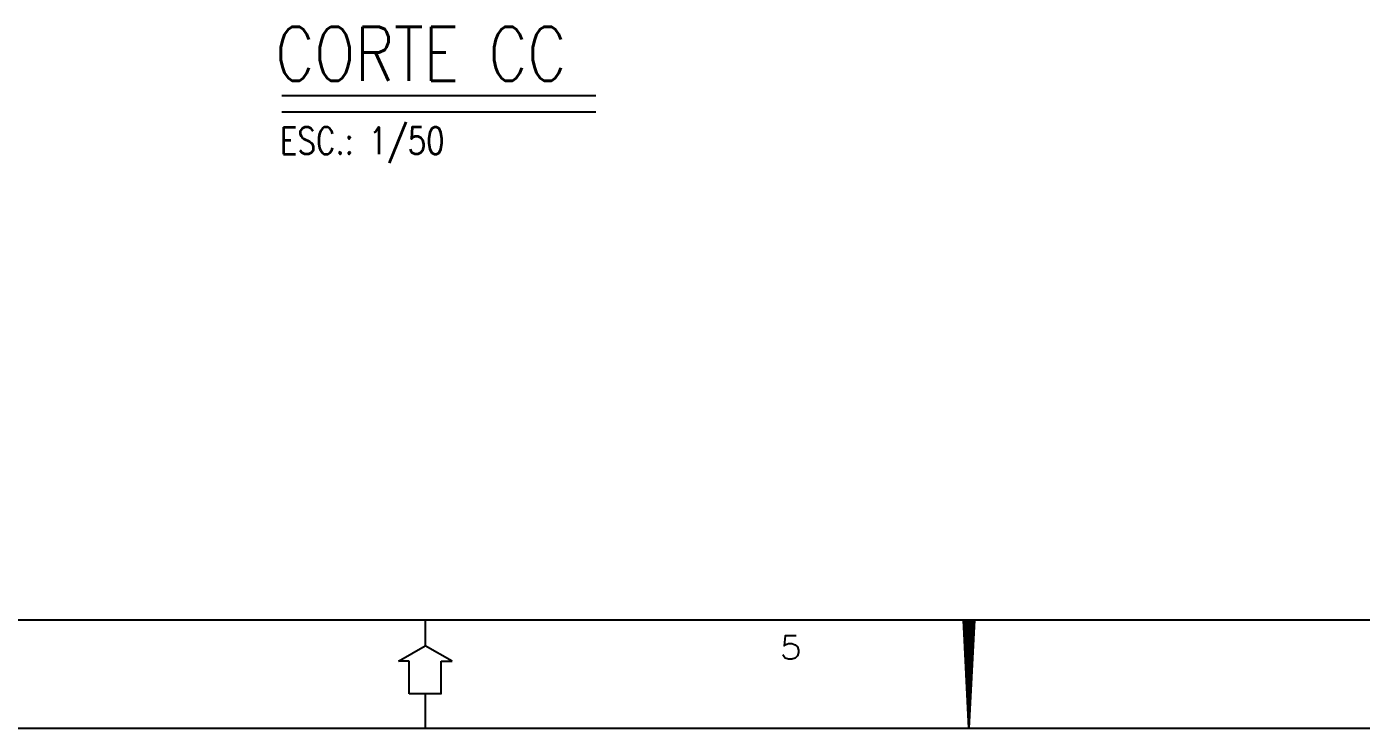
# Model space of a CAD drawing. Header units: millimetres. Extents: x -312439 to 477422, y -331570 to 212570.
# Drawn here: x 357108 to 363282, y 149850 to 153097 of the extents above; entities that cross this region are included whole.
import ezdxf
from ezdxf.enums import TextEntityAlignment as Align

# ---------------------------------------------------------------- set-up
doc = ezdxf.new("R2010")
doc.units = ezdxf.units.MM
for name, color, linetype in [('1', 7, 'Continuous'), ('2', 2, 'Continuous'), ('4', 4, 'Continuous'), ('FORMATO A1', 1, 'Continuous')]:
    doc.layers.add(name, color=color, linetype=linetype)
doc.styles.add('ROMANS', font='romans.shx', dxfattribs={"height": 187.5})

# ---------------------------------------------------------------- blocks, each defined once
blk = doc.blocks.new('A$C2D342850')
at = {"layer": 'FORMATO A1', "color": 2, "linetype": 'Continuous'}
blk.add_line((83100, -58400), (2500, -58400), dxfattribs=at)
at = {"layer": 'FORMATO A1', "color": 1, "linetype": 'Continuous'}
for p, q in [((42119.9, -58400), (42119.9, -58635.9)), ((47150, -59400), (47099.5, -58400)), ((47105, -58400), (47105, -58508.91)), ((47114, -58400), (47114, -58687.13)), ((47123, -58400), (47123, -58865.35)), ((47132, -58400), (47132, -59043.56)), ((47141, -58400), (47141, -59221.78)), ((47150, -58400), (47150, -59400)), ((47200.5, -58400), (47150, -59400)), ((47159, -58400), (47159, -59221.78)), ((47168, -58400), (47168, -59043.56)), ((47177, -58400), (47177, -58865.35)), ((47186, -58400), (47186, -58687.13)), ((47195, -58400), (47195, -58508.91)), ((41871.7, -58779.7), (42119.9, -58636.4)), ((42368, -58779.7), (42119.9, -58636.4)), ((41971.7, -58779.7), (41871.7, -58779.7)), ((41971.7, -59079.7), (41971.7, -58779.7)), ((42268, -58779.7), (42368, -58779.7)), ((42268, -59079.7), (42268, -58779.7)), ((42268.2, -59079.7), (41971.7, -59079.7)), ((42119.9, -59079.7), (42119.9, -59400)), ((0, -59400), (84100, -59400))]:
    blk.add_line(p, q, dxfattribs=at)
blk.add_lwpolyline([(45552.39, -58543.44), (45449.26, -58543.44), (45438.95, -58636.25), (45449.26, -58625.94), (45480.2, -58615.62), (45511.14, -58615.62), (45542.08, -58625.94), (45562.7, -58646.56), (45573.01, -58677.5), (45573.01, -58698.12), (45562.7, -58729.06), (45542.08, -58749.69), (45511.14, -58760), (45480.2, -58760), (45449.26, -58749.69), (45438.95, -58739.37), (45428.64, -58718.75)], dxfattribs=at)

msp = doc.modelspace()

# ---------------------------------------------------------------- linework, layer by layer
at = {"layer": '1', "color": 1}
msp.add_line((358288.806, 152703.655), (359741.31, 152703.655), dxfattribs=at)
at = {"layer": '2', "color": 2}
msp.add_line((358288.806, 152778.655), (359741.31, 152778.655), dxfattribs=at)
at = {"layer": 'FORMATO A1', "color": 2, "linetype": 'Continuous'}
msp.add_line((379442.032, 150349.523, 0), (339142.032, 150349.523, 0), dxfattribs=at)
at = {"layer": 'FORMATO A1', "color": 1, "linetype": 'Continuous'}
msp.add_line((337892.032, 149849.523, 0), (379942.032, 149849.523, 0), dxfattribs=at)

# ---------------------------------------------------------------- block references
at = {"layer": 'FORMATO A1', "xscale": 0.5, "yscale": 0.5, "zscale": 0.5}
msp.add_blockref('A$C2D342850', (337892.032, 179549.523, 0), dxfattribs=at)

# ---------------------------------------------------------------- texts
at = {"layer": '2', "color": 2, "style": 'ROMANS', "width": 0.8}
msp.add_text('CORTE CC', height=250, dxfattribs=at).set_placement((358258.291, 152972.357), align=Align.MIDDLE_LEFT)
at = {"layer": '4', "color": 4, "style": 'ROMANS', "width": 0.8}
msp.add_text('ESC.: 1/50', height=125, dxfattribs=at).set_placement((358278.806, 152569.298), align=Align.MIDDLE_LEFT)

doc.saveas('drawing.dxf')
